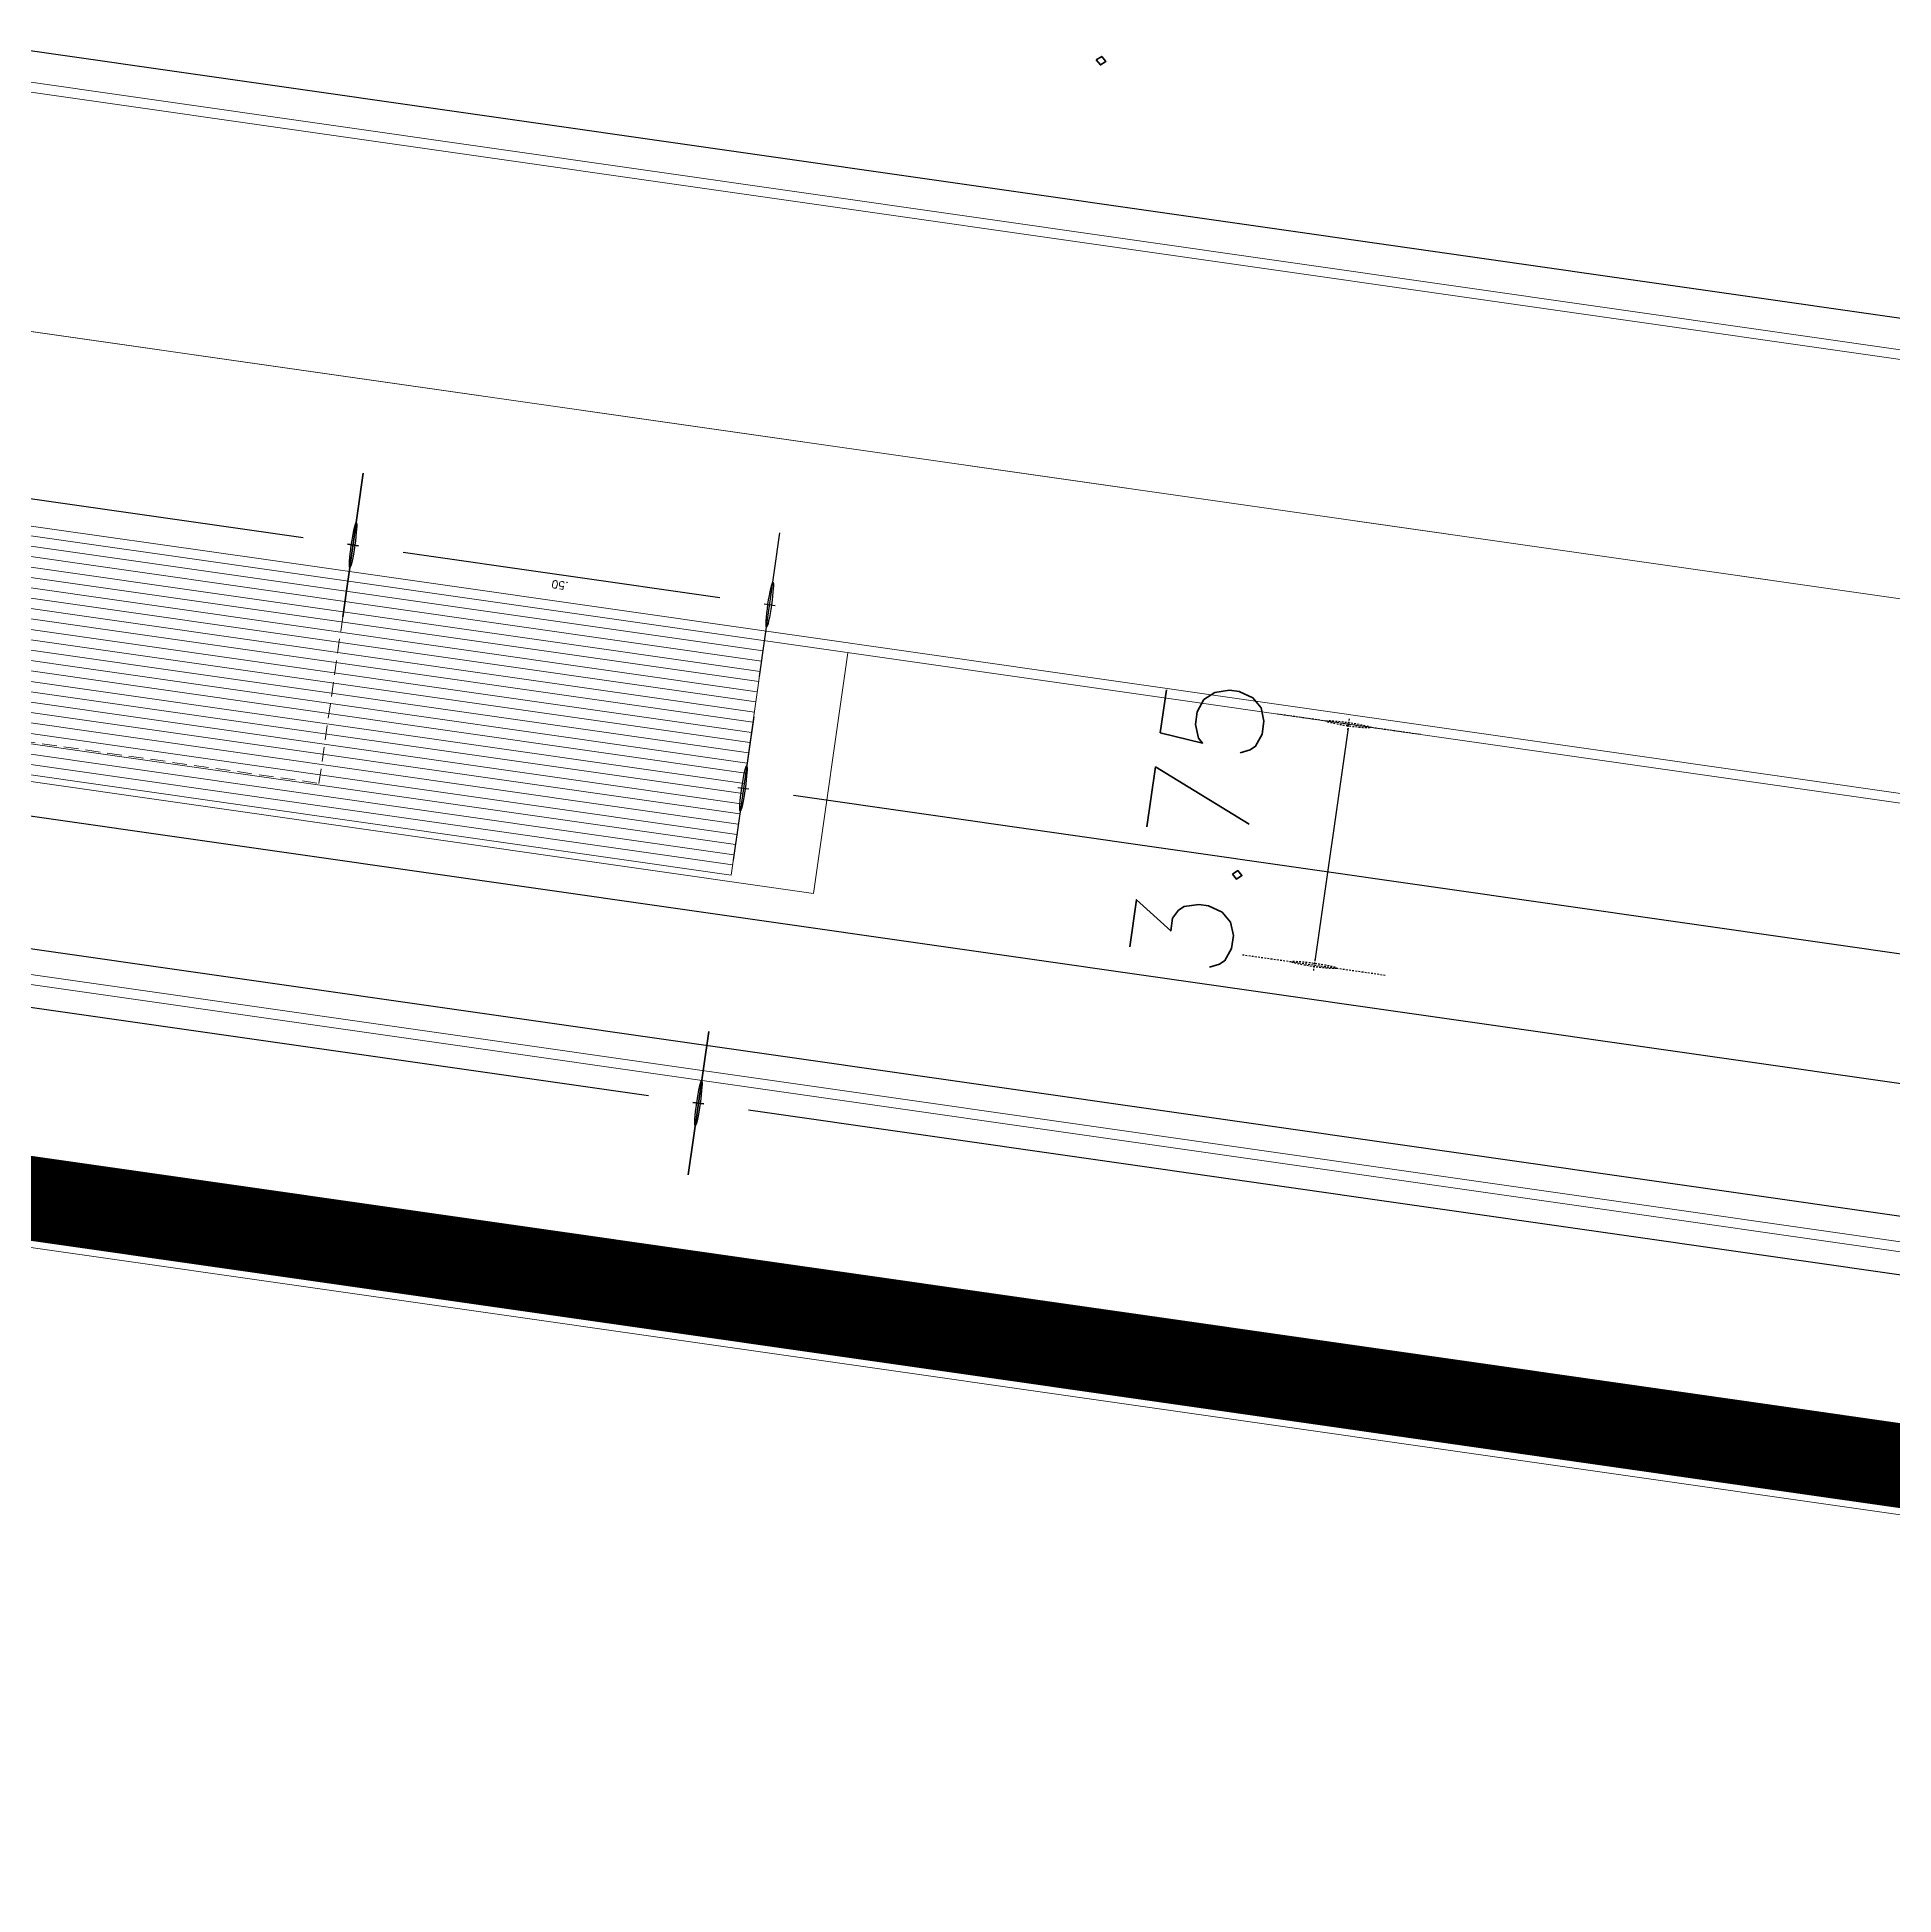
# Model space of a CAD drawing. Header units: millimetres. Extents: x -361192058 to 101130107379, y -14071650034 to 19218552450.
# Drawn here: x -135078.9 to -134947.8, y 40211.7 to 40342.8 of the extents above; entities that cross this region are included whole.
import ezdxf
from ezdxf.enums import TextEntityAlignment as Align

# ---------------------------------------------------------------- set-up
doc = ezdxf.new("R2010")
doc.units = ezdxf.units.MM
doc.header["$LTSCALE"] = 0.5
doc.linetypes.add('HIDDEN', pattern=[0.375, 0.25, -0.125])
doc.linetypes.add('HIDDEN2', pattern=[0.1875, 0.125, -0.0625])
for name, color, linetype in [('02', 2, 'Continuous'), ('DIVERSOS', 4, 'Continuous'), ('ESQUADRIAS', 3, 'Continuous'), ('HATCH', 8, 'Continuous'), ('JANELAS_INTERNO', 2, 'Continuous'), ('parede', 2, 'Continuous'), ('proj', 8, 'HIDDEN'), ('projeção 02', 7, 'HIDDEN2')]:
    doc.layers.add(name, color=color, linetype=linetype)
doc.styles.get("Standard").update_dxf_attribs({"font": 'txt.shx', "height": 0.12})
doc.dimstyles.new('ESCALA50', dxfattribs={"dimtxt": 0.1, "dimasz": 0.06, "dimexe": 0.18, "dimexo": 0.06, "dimgap": 0.1, "dimtad": 1, "dimzin": 4, "dimdsep": 46, "dimtxsty": 'Standard', "dimblk1": 'BOLA', "dimblk2": 'BOLA', "dimsah": 1, "dimcen": -0.06, "dimse1": 1, "dimse2": 1, "dimclrd": 7, "dimclrt": 3, "dimadec": 0, "dimazin": 0, "dimtfac": 1, "dimtix": 1, "dimtmove": 0, "dimatfit": 3, "dimldrblk": 'BOLA', "dimfxl": 0, "dimtolj": 1, "dimtzin": 4, "dimarcsym": 0})

# ---------------------------------------------------------------- blocks, each defined once
blk = doc.blocks.new('BOLA')
for p, q in [((0, -1.435), (0, 1.435)), ((-1.435, 0), (1.435, 0))]:
    blk.add_line(p, q)
blk.add_circle((0, 0), 0.452)
blk = doc.blocks.new('*D768')
at = {"layer": 'Defpoints', "color": 0, "transparency": 16777216}
for p in [(3914.988, 2426.838), (3914.988, 2419.338), (3915.7056, 2419.338)]:
    blk.add_point(p, dxfattribs=at)
at = {"layer": 'DIVERSOS', "color": 7, "lineweight": -2, "transparency": 16777216}
blk.add_line((3915.7056, 2426.778), (3915.7056, 2419.398), dxfattribs=at)
at = {"layer": 'DIVERSOS', "color": 7, "lineweight": -2, "transparency": 16777216, "xscale": 0.06, "yscale": 0.06, "zscale": 0.06}
for p, rotation in [((3915.7056, 2426.838), 90), ((3915.7056, 2419.338), 270)]:
    blk.add_blockref('BOLA', p, dxfattribs=dict(at, rotation=rotation))
at = {"layer": 'DIVERSOS', "color": 3, "lineweight": 18, "transparency": 16777216, "insert": (3915.5456, 2423.088), "char_height": 0.12, "attachment_point": 5, "rotation": 90}
blk.add_mtext('\\A1;7.50', dxfattribs=at)
blk = doc.blocks.new('*D771')
at = {"layer": 'Defpoints', "color": 0, "transparency": 16777216}
for p in [(3909.838, 2430.188), (3908.7717, 2419.838), (3909.838, 2419.838)]:
    blk.add_point(p, dxfattribs=at)
at = {"layer": 'DIVERSOS', "color": 7, "lineweight": -2, "transparency": 16777216}
blk.add_line((3908.7717, 2430.128), (3908.7717, 2419.898), dxfattribs=at)
at = {"layer": 'DIVERSOS', "color": 7, "lineweight": -2, "transparency": 16777216, "xscale": 0.06, "yscale": 0.06, "zscale": 0.06}
for p, rotation in [((3908.7717, 2430.188), 90), ((3908.7717, 2419.838), 270)]:
    blk.add_blockref('BOLA', p, dxfattribs=dict(at, rotation=rotation))
at = {"layer": 'DIVERSOS', "color": 3, "lineweight": 18, "transparency": 16777216, "insert": (3908.6117, 2425.013), "char_height": 0.12, "attachment_point": 5, "rotation": 90}
blk.add_mtext('\\A1;10.35', dxfattribs=at)
blk = doc.blocks.new('*D816')
at = {"layer": 'Defpoints', "color": 0, "transparency": 16777216}
for p in [(3901.3616, 2426.838), (3901.3616, 2426.338), (3901.9251, 2426.338)]:
    blk.add_point(p, dxfattribs=at)
at = {"layer": 'DIVERSOS', "color": 7, "lineweight": -2, "transparency": 16777216}
blk.add_line((3901.9251, 2426.778), (3901.9251, 2426.398), dxfattribs=at)
at = {"layer": 'DIVERSOS', "color": 7, "lineweight": -2, "transparency": 16777216, "xscale": 0.06, "yscale": 0.06, "zscale": 0.06}
for p, rotation in [((3901.9251, 2426.838), 90), ((3901.9251, 2426.338), 270)]:
    blk.add_blockref('BOLA', p, dxfattribs=dict(at, rotation=rotation))
at = {"layer": 'DIVERSOS', "color": 3, "lineweight": 18, "transparency": 16777216, "insert": (3901.7651, 2426.588), "char_height": 0.12, "attachment_point": 5, "rotation": 90}
blk.add_mtext('\\A1;.50', dxfattribs=at)
blk = doc.blocks.new('*D817')
at = {"layer": 'Defpoints', "color": 0, "transparency": 16777216}
for p in [(3901.3616, 2430.188), (3901.9251, 2430.188), (3901.3616, 2426.838)]:
    blk.add_point(p, dxfattribs=at)
at = {"layer": 'DIVERSOS', "color": 7, "lineweight": -2, "transparency": 16777216}
blk.add_line((3901.9251, 2426.898), (3901.9251, 2430.128), dxfattribs=at)
at = {"layer": 'DIVERSOS', "color": 7, "lineweight": -2, "transparency": 16777216, "xscale": 0.06, "yscale": 0.06, "zscale": 0.06}
for p, rotation in [((3901.9251, 2430.188), 90), ((3901.9251, 2426.838), 270)]:
    blk.add_blockref('BOLA', p, dxfattribs=dict(at, rotation=rotation))
at = {"layer": 'DIVERSOS', "color": 3, "lineweight": 18, "transparency": 16777216, "insert": (3901.7651, 2428.513), "char_height": 0.12, "attachment_point": 5, "rotation": 90}
blk.add_mtext('\\A1;3.35', dxfattribs=at)
blk = doc.blocks.new('*D826')
at = {"layer": 'Defpoints', "color": 0, "transparency": 16777216}
for p in [(3894.1564, 2426.338), (3898.0116, 2426.338), (3898.0116, 2419.838)]:
    blk.add_point(p, dxfattribs=at)
at = {"layer": 'DIVERSOS', "color": 7, "lineweight": -2, "transparency": 16777216}
blk.add_line((3894.1564, 2419.898), (3894.1564, 2426.278), dxfattribs=at)
at = {"layer": 'DIVERSOS', "color": 7, "lineweight": -2, "transparency": 16777216, "xscale": 0.06, "yscale": 0.06, "zscale": 0.06}
for p, rotation in [((3894.1564, 2426.338), 90), ((3894.1564, 2419.838), 270)]:
    blk.add_blockref('BOLA', p, dxfattribs=dict(at, rotation=rotation))
at = {"layer": 'DIVERSOS', "color": 3, "lineweight": 18, "transparency": 16777216, "insert": (3893.9964, 2423.088), "char_height": 0.12, "attachment_point": 5, "rotation": 90}
blk.add_mtext('\\A1;6.50', dxfattribs=at)
blk = doc.blocks.new('*D827')
at = {"layer": 'Defpoints', "color": 0, "transparency": 16777216}
for p in [(3894.1564, 2429.688), (3897.7103, 2429.688), (3897.7116, 2426.338)]:
    blk.add_point(p, dxfattribs=at)
at = {"layer": 'DIVERSOS', "color": 7, "lineweight": -2, "transparency": 16777216}
blk.add_line((3894.1564, 2426.398), (3894.1564, 2429.628), dxfattribs=at)
at = {"layer": 'DIVERSOS', "color": 7, "lineweight": -2, "transparency": 16777216, "xscale": 0.06, "yscale": 0.06, "zscale": 0.06}
for p, rotation in [((3894.1564, 2429.688), 90), ((3894.1564, 2426.338), 270)]:
    blk.add_blockref('BOLA', p, dxfattribs=dict(at, rotation=rotation))
at = {"layer": 'DIVERSOS', "color": 3, "lineweight": 18, "transparency": 16777216, "insert": (3893.9964, 2428.013), "char_height": 0.12, "attachment_point": 5, "rotation": 90}
blk.add_mtext('\\A1;3.35', dxfattribs=at)
blk = doc.blocks.new('*D776')
at = {"layer": 'Defpoints', "color": 0, "transparency": 16777216}
for p in [(3899.0601, 2426.338), (3901.3616, 2426.338), (3901.3616, 2419.838)]:
    blk.add_point(p, dxfattribs=at)
at = {"layer": 'DIVERSOS', "color": 7, "lineweight": -2, "transparency": 16777216}
blk.add_line((3899.0601, 2419.898), (3899.0601, 2426.278), dxfattribs=at)
at = {"layer": 'DIVERSOS', "color": 7, "lineweight": -2, "transparency": 16777216, "xscale": 0.06, "yscale": 0.06, "zscale": 0.06}
for p, rotation in [((3899.0601, 2426.338), 90), ((3899.0601, 2419.838), 270)]:
    blk.add_blockref('BOLA', p, dxfattribs=dict(at, rotation=rotation))
at = {"layer": 'DIVERSOS', "color": 3, "lineweight": 18, "transparency": 16777216, "insert": (3898.9001, 2423.088), "char_height": 0.12, "attachment_point": 5, "rotation": 90}
blk.add_mtext('\\A1;6.50', dxfattribs=at)
blk = doc.blocks.new('*D777')
at = {"layer": 'Defpoints', "color": 0, "transparency": 16777216}
for p in [(3897.0824, 2429.588), (3897.0824, 2419.838), (3897.0824, 2419.838)]:
    blk.add_point(p, dxfattribs=at)
at = {"layer": 'DIVERSOS', "color": 7, "lineweight": -2, "transparency": 16777216}
blk.add_line((3897.0824, 2429.528), (3897.0824, 2419.898), dxfattribs=at)
at = {"layer": 'DIVERSOS', "color": 7, "lineweight": -2, "transparency": 16777216, "xscale": 0.06, "yscale": 0.06, "zscale": 0.06}
for p, rotation in [((3897.0824, 2429.588), 90), ((3897.0824, 2419.838), 270)]:
    blk.add_blockref('BOLA', p, dxfattribs=dict(at, rotation=rotation))
at = {"layer": 'DIVERSOS', "color": 3, "lineweight": 18, "transparency": 16777216, "insert": (3896.9224, 2424.713), "char_height": 0.12, "attachment_point": 5, "rotation": 90}
blk.add_mtext('\\A1;9.75', dxfattribs=at)
blk = doc.blocks.new('*D829')
at = {"layer": 'Defpoints', "color": 0, "transparency": 16777216}
for p in [(3895.7116, 2435.988), (3894.6616, 2419.838), (3895.0576, 2419.838)]:
    blk.add_point(p, dxfattribs=at)
at = {"layer": 'DIVERSOS', "color": 7, "lineweight": -2, "transparency": 16777216}
blk.add_line((3895.0576, 2435.928), (3895.0576, 2419.898), dxfattribs=at)
at = {"layer": 'DIVERSOS', "color": 7, "lineweight": -2, "transparency": 16777216, "xscale": 0.06, "yscale": 0.06, "zscale": 0.06}
for p, rotation in [((3895.0576, 2435.988), 90), ((3895.0576, 2419.838), 270)]:
    blk.add_blockref('BOLA', p, dxfattribs=dict(at, rotation=rotation))
at = {"layer": 'DIVERSOS', "color": 3, "lineweight": 18, "transparency": 16777216, "insert": (3894.8976, 2427.913), "char_height": 0.12, "attachment_point": 5, "rotation": 90}
blk.add_mtext('\\A1;16.15', dxfattribs=at)
blk = doc.blocks.new('*D841')
at = {"layer": 'Defpoints', "color": 0, "transparency": 16777216}
for p in [(3911.843, 2426.838), (3912.7405, 2426.838), (3912.7405, 2425.9341)]:
    blk.add_point(p, dxfattribs=at)
at = {"layer": 'JANELAS_INTERNO', "color": 7, "lineweight": -2, "transparency": 16777216}
blk.add_line((3911.903, 2425.9341), (3912.6805, 2425.9341), dxfattribs=at)
at = {"layer": 'JANELAS_INTERNO', "color": 7, "lineweight": -2, "transparency": 16777216, "xscale": 0.06, "yscale": 0.06, "zscale": 0.06, "rotation": 180}
blk.add_blockref('BOLA', (3911.843, 2425.9341), dxfattribs=at)
at = {"layer": 'JANELAS_INTERNO', "color": 7, "lineweight": -2, "transparency": 16777216, "xscale": 0.06, "yscale": 0.06, "zscale": 0.06}
blk.add_blockref('BOLA', (3912.7405, 2425.9341), dxfattribs=at)
at = {"layer": 'JANELAS_INTERNO', "color": 3, "lineweight": 18, "transparency": 16777216, "insert": (3912.2918, 2426.0941), "char_height": 0.12, "attachment_point": 5}
blk.add_mtext('\\A1;.90', dxfattribs=at)
blk = doc.blocks.new('*D842')
at = {"layer": 'Defpoints', "color": 0, "linetype": 'ByBlock', "transparency": 16777216}
for p in [(3897.6116, 2426.3938), (3901.3616, 2426.3938), (3897.6116, 2425.6371)]:
    blk.add_point(p, dxfattribs=at)
at = {"layer": 'proj', "color": 7, "linetype": 'ByBlock', "lineweight": -2, "transparency": 16777216}
blk.add_line((3901.3016, 2425.6371), (3897.6716, 2425.6371), dxfattribs=at)
at = {"layer": 'proj', "color": 7, "linetype": 'ByBlock', "lineweight": -2, "transparency": 16777216, "xscale": 0.06, "yscale": 0.06, "zscale": 0.06, "rotation": 180}
blk.add_blockref('BOLA', (3897.6116, 2425.6371), dxfattribs=at)
at = {"layer": 'proj', "color": 7, "linetype": 'ByBlock', "lineweight": -2, "transparency": 16777216, "xscale": 0.06, "yscale": 0.06, "zscale": 0.06}
blk.add_blockref('BOLA', (3901.3616, 2425.6371), dxfattribs=at)
at = {"layer": 'proj', "color": 3, "linetype": 'ByBlock', "lineweight": 18, "transparency": 16777216, "insert": (3899.4866, 2425.7971), "char_height": 0.12, "attachment_point": 5}
blk.add_mtext('\\A1;3.75', dxfattribs=at)
blk = doc.blocks.new('APROVADO QUADRA 21.2 MBVII')
at = {"layer": '02', "lineweight": 18}
for points in [[(3890.495, 2402.8351), (3951.695, 2402.8351), (3951.695, 2447.3851), (3890.495, 2447.3851)], [(3918.3192, 2446.6633), (3904.4806, 2446.6633), (3904.4806, 2412.8464), (3918.3192, 2412.8464)], [(3891.245, 2446.6351), (3904.4806, 2446.6351), (3904.4806, 2412.8464), (3891.245, 2412.8464)]]:
    blk.add_lwpolyline(points, close=True, dxfattribs=at)
at = {"layer": '02', "lineweight": 18, "const_width": 0.1}
blk.add_lwpolyline([(3891.245, 2403.5851), (3950.945, 2403.5851), (3950.945, 2446.6351), (3891.245, 2446.6351)], close=True, dxfattribs=at)
at = {"layer": 'DIVERSOS', "lineweight": 18}
for p, q in [((3894.5116, 2419.338), (3894.5116, 2441.938)), ((3894.6616, 2419.838), (3894.6616, 2441.938)), ((3901.3616, 2426.938), (3901.3616, 2419.838)), ((3901.5116, 2426.938), (3901.5116, 2419.338))]:
    blk.add_line(p, q, dxfattribs=at)
at = {"layer": 'ESQUADRIAS', "color": 3, "lineweight": 18}
blk.add_line((3901.5116, 2441.938), (3901.5116, 2426.938), dxfattribs=at)
at = {"layer": 'ESQUADRIAS', "lineweight": 18}
for p, q in [((3897.7116, 2429.688), (3897.7116, 2426.338)), ((3901.3616, 2426.938), (3901.3616, 2427.638)), ((3897.7116, 2426.338), (3901.3616, 2426.338))]:
    blk.add_line(p, q, dxfattribs=at)
at = {"layer": 'HATCH', "lineweight": 18}
for p, q in [((3897.8691, 2426.338), (3897.8691, 2432.4697)), ((3899.1391, 2426.338), (3899.1391, 2432.4836)), ((3899.2978, 2426.338), (3899.2978, 2432.4836)), ((3899.4566, 2426.338), (3899.4566, 2432.4836)), ((3899.6153, 2426.338), (3899.6153, 2432.4836)), ((3899.7741, 2426.338), (3899.7741, 2432.4836)), ((3898.9803, 2426.338), (3898.9803, 2432.3247)), ((3898.0278, 2426.338), (3898.0278, 2432.3094)), ((3898.8216, 2426.338), (3898.8216, 2432.1644)), ((3898.1866, 2426.338), (3898.1866, 2432.1491)), ((3898.6628, 2426.338), (3898.6628, 2432.0041)), ((3898.3453, 2426.338), (3898.3453, 2431.9889)), ((3898.5041, 2426.338), (3898.5041, 2431.8703)), ((3899.9328, 2426.338), (3899.9328, 2430.188)), ((3900.0916, 2426.338), (3900.0916, 2430.188)), ((3900.2503, 2426.338), (3900.2503, 2430.188)), ((3900.4091, 2426.338), (3900.4091, 2430.188)), ((3900.5678, 2426.338), (3900.5678, 2430.188)), ((3900.7266, 2426.338), (3900.7266, 2430.188)), ((3900.8853, 2426.338), (3900.8853, 2430.188)), ((3901.0441, 2426.338), (3901.0441, 2430.188)), ((3901.2028, 2426.338), (3901.2028, 2430.188)), ((3897.6116, 2429.588), (3897.6116, 2426.238)), ((3897.6116, 2426.238), (3901.3616, 2426.238))]:
    blk.add_line(p, q, dxfattribs=at)
at = {"layer": 'parede', "lineweight": 18}
for p, q in [((3908.138, 2419.338), (3908.138, 2444.338)), ((3908.288, 2419.838), (3908.288, 2437.288))]:
    blk.add_line(p, q, dxfattribs=at)
at = {"layer": 'projeção 02', "linetype": 'HIDDEN2', "lineweight": 18}
for p, q in [((3898.2116, 2430.188), (3898.2116, 2426.838)), ((3898.2116, 2426.838), (3901.3616, 2426.838))]:
    blk.add_line(p, q, dxfattribs=at)
at = {"color": 0, "lineweight": 13, "flags": 8}
for p in [(4700.7247, 2280.1125), (4699.5738, 2277.8964), (4702.3546, 2276.195), (4703.6722, 2274.085), (4699.8445, 2272.2194), (4703.0488, 2270.137), (4703.0877, 2267.9803), (4700.6523, 2261.5216), (4700.7007, 2257.1593)]:
    blk.add_attdef('NIVEL', p, '', height=0.075, dxfattribs=at)
for rotation, width, p in [(90, 0.8, (4700.8205, 2275.7521)), (270, 0.6, (4703.8437, 2274.9021)), (90, 0.8, (4701.5575, 2268.5021)), (180, 0.6, (4651.1817, 2236.1931))]:
    blk.add_attdef('$PORTA', text='', height=0.09, rotation=rotation, dxfattribs=dict(at, width=width)).set_placement(p, align=Align.MIDDLE)
for p in [(4654.176, 2240.463), (4648.499, 2240.1923), (4637.8012, 2239.3845), (4633.4388, 2239.3361), (4656.3921, 2239.3121), (4652.4746, 2237.6822), (4646.4166, 2236.988), (4644.2598, 2236.9491), (4650.3646, 2236.3646)]:
    blk.add_attdef('NIVEL', p, '', height=0.075, rotation=270, dxfattribs=at)
at = {"color": 0, "lineweight": 13, "width": 0.8, "flags": 8}
for p in [(4652.0317, 2239.2163), (4644.7817, 2238.4793)]:
    blk.add_attdef('$PORTA', text='', height=0.09, dxfattribs=at).set_placement(p, align=Align.MIDDLE)
at = {"layer": 'DIVERSOS', "lineweight": 18}
for base, p1, p2, picture, middle in [((3895.0576, 2419.838), (3895.7116, 2435.988), (3894.6616, 2419.838), '*D829', (3894.8976, 2427.913)), ((3901.9251, 2430.188), (3901.3616, 2426.838), (3901.3616, 2430.188), '*D817', (3901.7651, 2428.513)), ((3908.7717, 2419.838), (3909.838, 2430.188), (3909.838, 2419.838), '*D771', (3908.6117, 2425.013)), ((3894.1564, 2429.688), (3897.7116, 2426.338), (3897.7103, 2429.688), '*D827', (3893.9964, 2428.013)), ((3897.0824, 2419.838), (3897.0824, 2429.588), (3897.0824, 2419.838), '*D777', (3896.9224, 2424.713)), ((3901.9251, 2426.338), (3901.3616, 2426.838), (3901.3616, 2426.338), '*D816', (3901.7651, 2426.588)), ((3915.7056, 2419.338), (3914.988, 2426.838), (3914.988, 2419.338), '*D768', (3915.5456, 2423.088)), ((3894.1564, 2426.338), (3898.0116, 2419.838), (3898.0116, 2426.338), '*D826', (3893.9964, 2423.088)), ((3899.0601, 2426.338), (3901.3616, 2419.838), (3901.3616, 2426.338), '*D776', (3898.9001, 2423.088))]:
    dim = blk.add_linear_dim(base=base, p1=p1, p2=p2, angle=90, dimstyle='ESCALA50', dxfattribs=at)
    dim.commit()
    dim.dimension.update_dxf_attribs({"geometry": picture, "text_midpoint": middle})
at = {"layer": 'JANELAS_INTERNO', "lineweight": 18}
dim = blk.add_linear_dim(base=(3912.7405, 2425.9341), p1=(3911.843, 2426.838), p2=(3912.7405, 2426.838), dimstyle='ESCALA50', override={"dimfxl": 0.18}, dxfattribs=at)
dim.commit()
dim.dimension.update_dxf_attribs({"geometry": '*D841', "text_midpoint": (3912.2918, 2426.0941)})
at = {"layer": 'proj', "linetype": 'ByBlock', "lineweight": 18}
dim = blk.add_linear_dim(base=(3897.6116, 2425.6371), p1=(3901.3616, 2426.3938), p2=(3897.6116, 2426.3938), dimstyle='ESCALA50', override={"dimfxl": 0.18}, dxfattribs=at)
dim.commit()
dim.dimension.update_dxf_attribs({"geometry": '*D842', "text_midpoint": (3899.4866, 2425.7971)})

msp = doc.modelspace()

# ---------------------------------------------------------------- block references
at = {"layer": '02', "color": 0, "lineweight": 30, "xscale": -4.574818403918471, "yscale": -59.40450511825884, "zscale": 4.574818403918471, "rotation": 261.8606972171988}
msp.add_blockref('APROVADO QUADRA 21.2 MBVII', (5129.041, 2225.201), dxfattribs=at)

doc.saveas('drawing.dxf')
